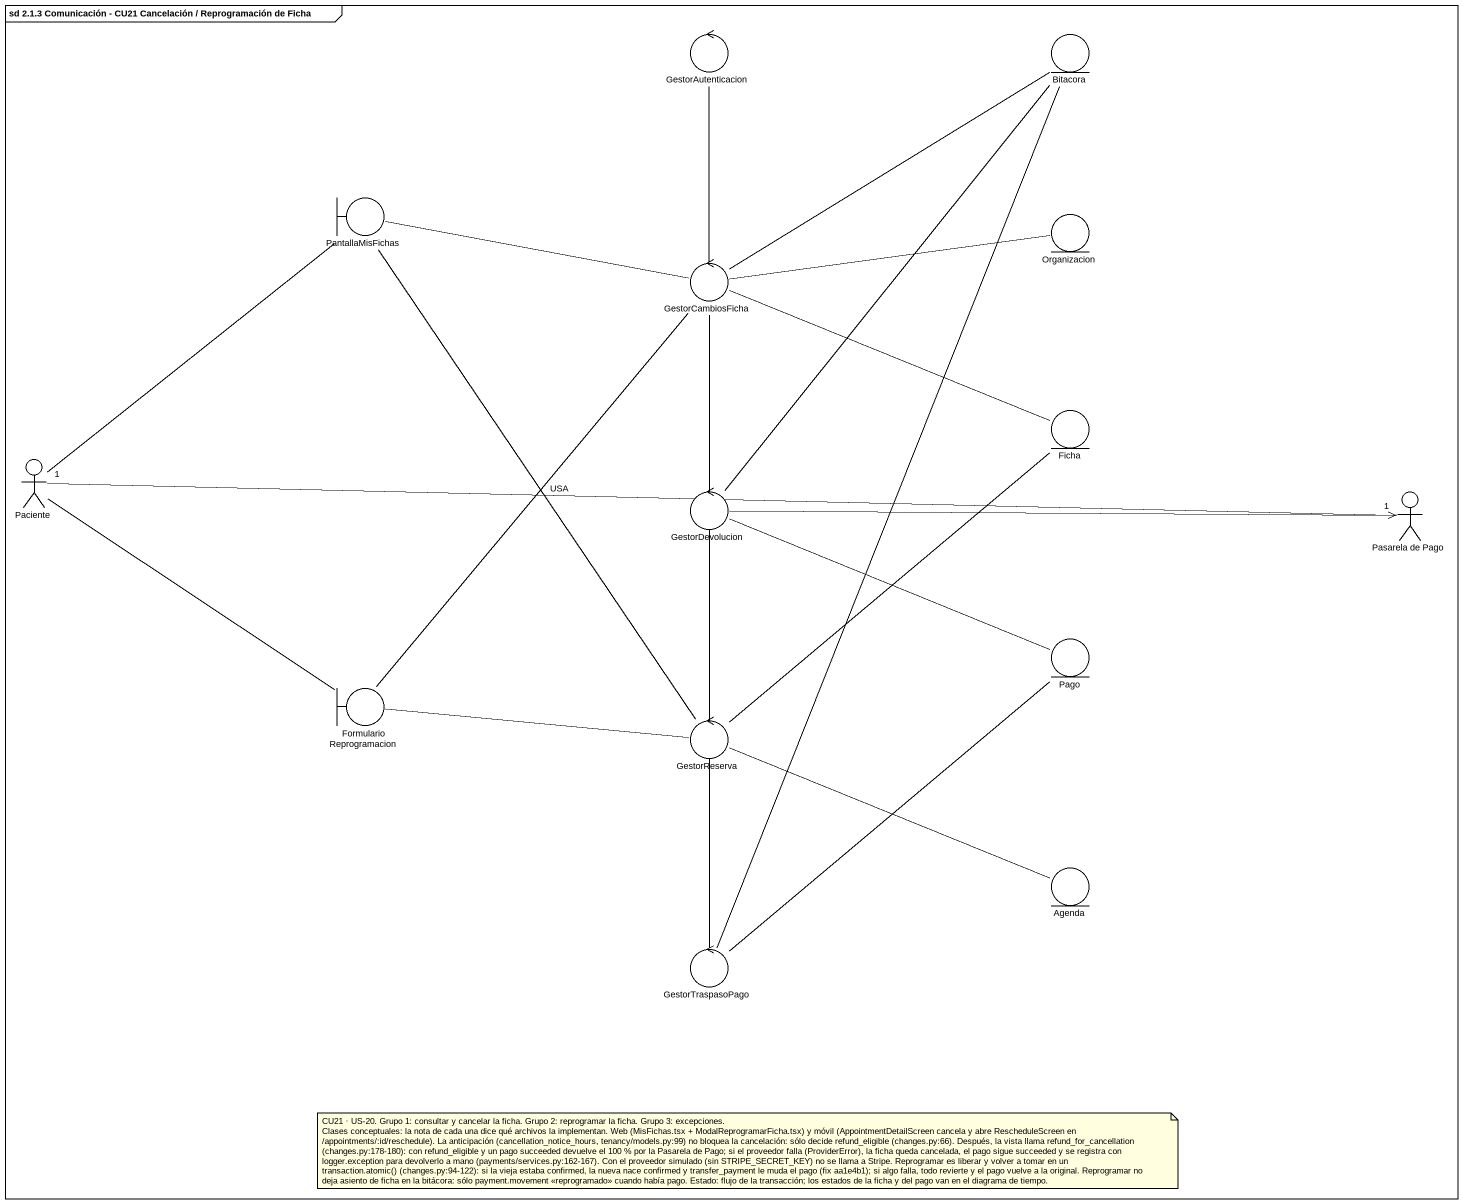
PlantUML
@startuml
mainframe sd 2.1.3 Comunicación - CU21 Cancelación / Reprogramación de Ficha
control GestorAutenticacion
entity Bitacora
boundary PantallaMisFichas
entity Organizacion
control GestorCambiosFicha
entity Ficha
actor Paciente
control GestorDevolucion
actor "Pasarela de Pago" as Pasarela_de_Pago
entity Pago
boundary FormularioReprogramacion
control GestorReserva
entity Agenda
control GestorTraspasoPago
PantallaMisFichas -right- GestorCambiosFicha
PantallaMisFichas -- GestorReserva
GestorCambiosFicha -up- GestorAutenticacion
GestorCambiosFicha -up- Bitacora
GestorCambiosFicha -right- Organizacion
GestorCambiosFicha -right- Ficha
GestorCambiosFicha -- GestorDevolucion
GestorCambiosFicha -- GestorReserva
GestorCambiosFicha -- GestorTraspasoPago
Paciente -up- PantallaMisFichas
Paciente "1" -right-> "1" Pasarela_de_Pago : USA
Paciente -right- Pasarela_de_Pago
Paciente -- FormularioReprogramacion
GestorDevolucion -up- Bitacora
GestorDevolucion -right- Pasarela_de_Pago
GestorDevolucion -right- Pago
FormularioReprogramacion -up- GestorCambiosFicha
FormularioReprogramacion -right- GestorReserva
GestorReserva -up- Ficha
GestorReserva -right- Agenda
GestorTraspasoPago -up- Bitacora
GestorTraspasoPago -up- Pago
note as N1
  CU21 · US-20. Grupo 1: consultar y cancelar la ficha. Grupo 2: reprogramar la ficha. Grupo 3: excepciones.
  Clases conceptuales: la nota de cada una dice qué archivos la implementan. Web (MisFichas.tsx + ModalReprogramarFicha.tsx) y móvil (AppointmentDetailScreen cancela y abre RescheduleScreen en /appointments/:id/reschedule). La anticipación (cancellation_notice_hours, tenancy/models.py:99) no bloquea la cancelación: sólo decide refund_eligible (changes.py:66). Después, la vista llama refund_for_cancellation (changes.py:178-180): con refund_eligible y un pago succeeded devuelve el 100 % por la Pasarela de Pago; si el proveedor falla (ProviderError), la ficha queda cancelada, el pago sigue succeeded y se registra con logger.exception para devolverlo a mano (payments/services.py:162-167). Con el proveedor simulado (sin STRIPE_SECRET_KEY) no se llama a Stripe. Reprogramar es liberar y volver a tomar en un transaction.atomic() (changes.py:94-122): si la vieja estaba confirmed, la nueva nace confirmed y transfer_payment le muda el pago (fix aa1e4b1); si algo falla, todo revierte y el pago vuelve a la original. Reprogramar no deja asiento de ficha en la bitácora: sólo payment.movement <<reprogramado>> cuando había pago. Estado: flujo de la transacción; los estados de la ficha y del pago van en el diagrama de tiempo.
end note
@enduml
